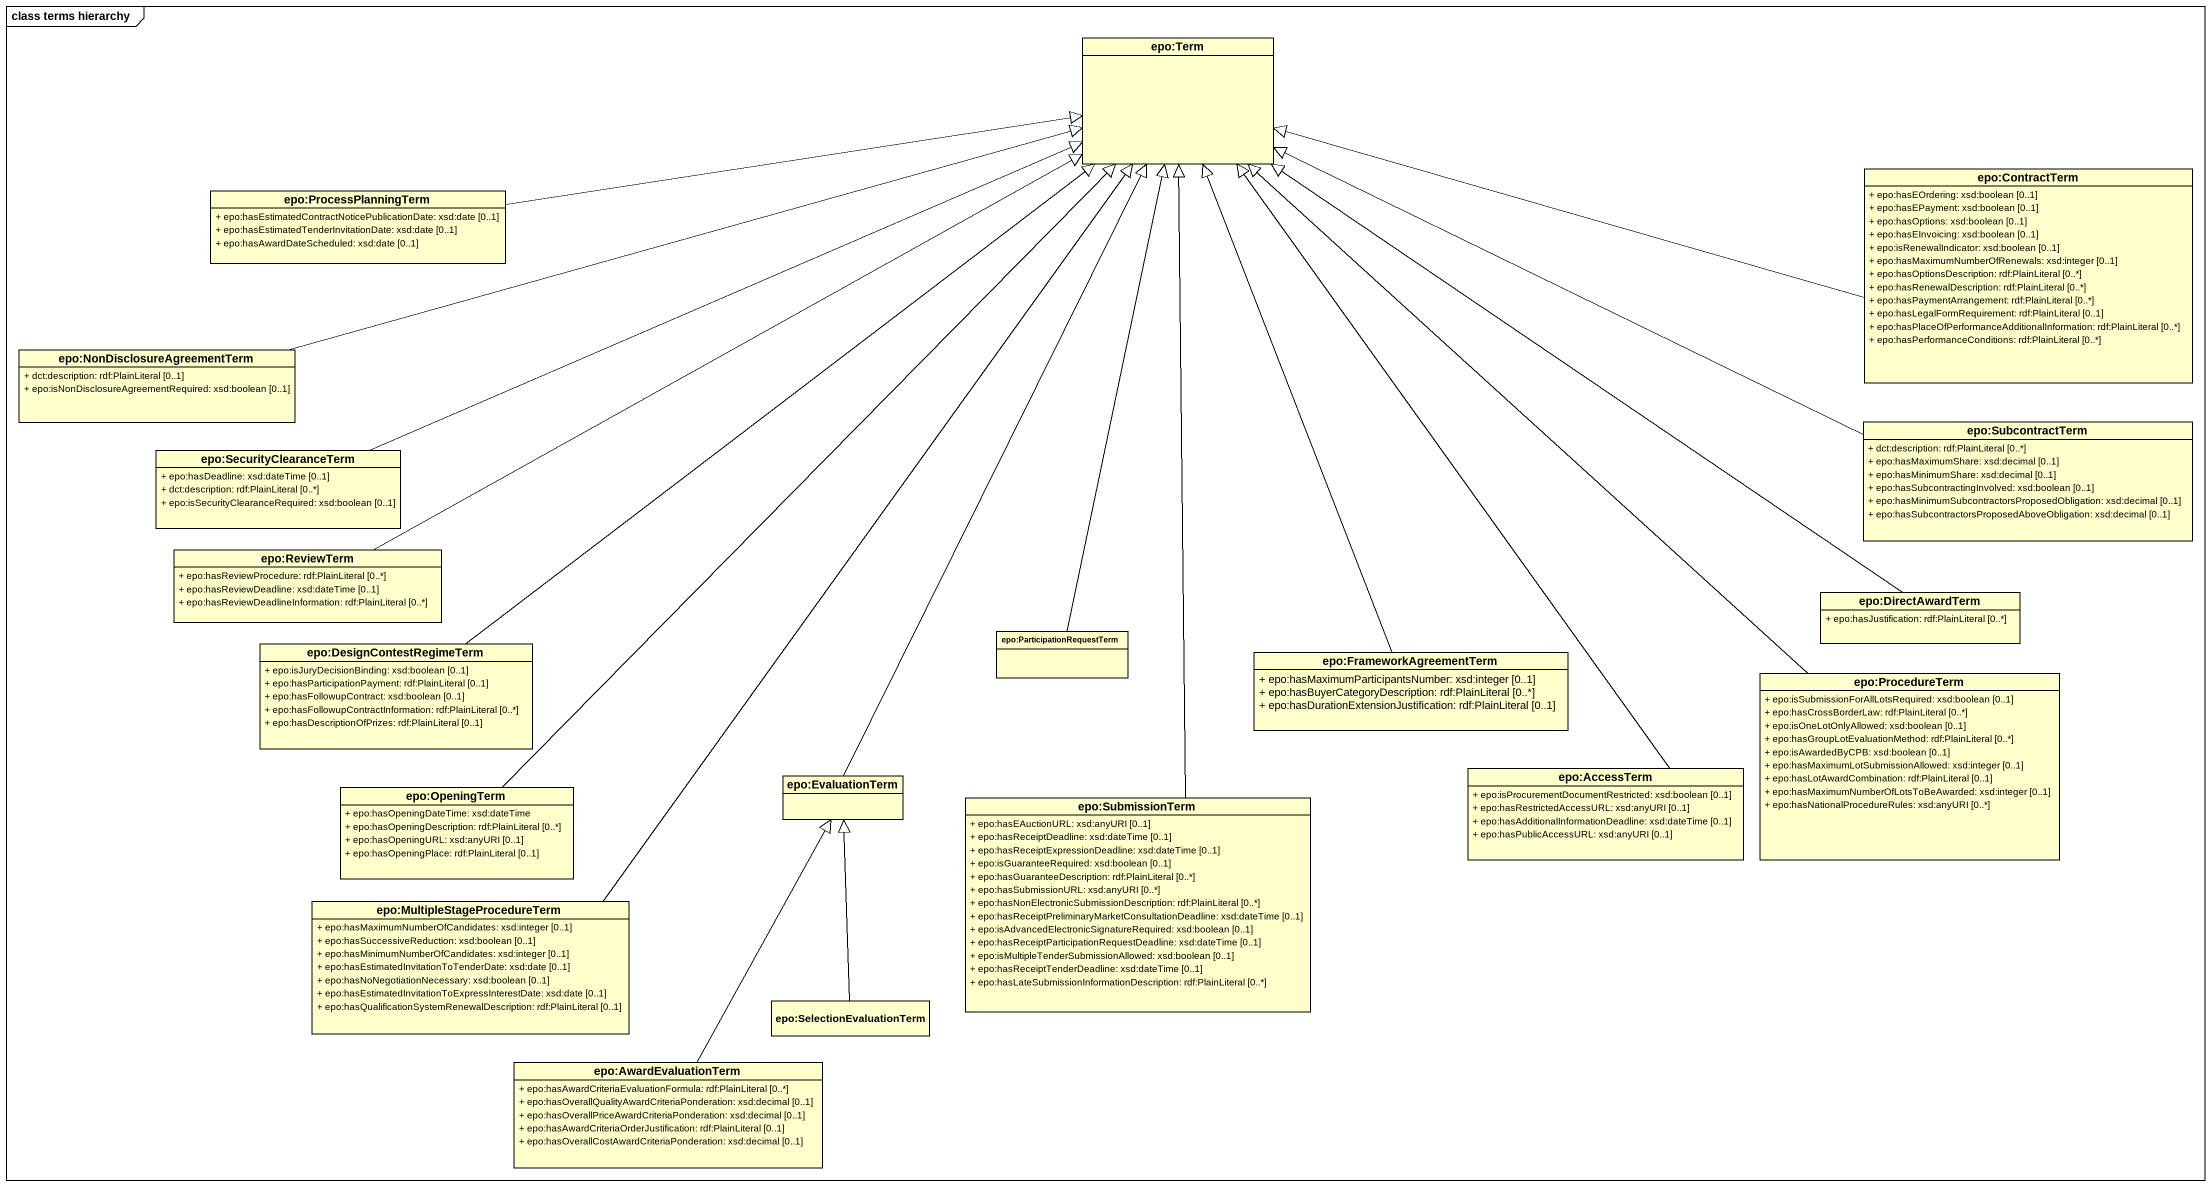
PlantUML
@startuml
mainframe class terms hierarchy
hide circle
hide empty members
skinparam classAttributeIconSize 0
class "epo:Term" as epo_Term
class "epo:ProcessPlanningTerm" as epo_ProcessPlanningTerm {
  + epo:hasEstimatedContractNoticePublicationDate: xsd:date [0..1]
  + epo:hasEstimatedTenderInvitationDate: xsd:date [0..1]
  + epo:hasAwardDateScheduled: xsd:date [0..1]
}
class "epo:ContractTerm" as epo_ContractTerm {
  + epo:hasEOrdering: xsd:boolean [0..1]
  + epo:hasEPayment: xsd:boolean [0..1]
  + epo:hasOptions: xsd:boolean [0..1]
  + epo:hasEInvoicing: xsd:boolean [0..1]
  + epo:isRenewalIndicator: xsd:boolean [0..1]
  + epo:hasMaximumNumberOfRenewals: xsd:integer [0..1]
  + epo:hasOptionsDescription: rdf:PlainLiteral [0..*]
  + epo:hasRenewalDescription: rdf:PlainLiteral [0..*]
  + epo:hasPaymentArrangement: rdf:PlainLiteral [0..*]
  + epo:hasLegalFormRequirement: rdf:PlainLiteral [0..1]
  + epo:hasPlaceOfPerformanceAdditionalInformation: rdf:PlainLiteral [0..*]
  + epo:hasPerformanceConditions: rdf:PlainLiteral [0..*]
}
class "epo:NonDisclosureAgreementTerm" as epo_NonDisclosureAgreementTe {
  + dct:description: rdf:PlainLiteral [0..1]
  + epo:isNonDisclosureAgreementRequired: xsd:boolean [0..1]
}
class "epo:SubcontractTerm" as epo_SubcontractTerm {
  + dct:description: rdf:PlainLiteral [0..*]
  + epo:hasMaximumShare: xsd:decimal [0..1]
  + epo:hasMinimumShare: xsd:decimal [0..1]
  + epo:hasSubcontractingInvolved: xsd:boolean [0..1]
  + epo:hasMinimumSubcontractorsProposedObligation: xsd:decimal [0..1]
  + epo:hasSubcontractorsProposedAboveObligation: xsd:decimal [0..1]
}
class "epo:SecurityClearanceTerm" as epo_SecurityClearanceTerm {
  + epo:hasDeadline: xsd:dateTime [0..1]
  + dct:description: rdf:PlainLiteral [0..*]
  + epo:isSecurityClearanceRequired: xsd:boolean [0..1]
}
class "epo:ReviewTerm" as epo_ReviewTerm {
  + epo:hasReviewProcedure: rdf:PlainLiteral [0..*]
  + epo:hasReviewDeadline: xsd:dateTime [0..1]
  + epo:hasReviewDeadlineInformation: rdf:PlainLiteral [0..*]
}
class "epo:ParticipationRequestTerm" as epo_ParticipationRequestTerm
class "epo:DirectAwardTerm" as epo_DirectAwardTerm {
  + epo:hasJustification: rdf:PlainLiteral [0..*]
}
class "epo:DesignContestRegimeTerm" as epo_DesignContestRegimeTerm {
  + epo:isJuryDecisionBinding: xsd:boolean [0..1]
  + epo:hasParticipationPayment: rdf:PlainLiteral [0..1]
  + epo:hasFollowupContract: xsd:boolean [0..1]
  + epo:hasFollowupContractInformation: rdf:PlainLiteral [0..*]
  + epo:hasDescriptionOfPrizes: rdf:PlainLiteral [0..1]
}
class "epo:FrameworkAgreementTerm" as epo_FrameworkAgreementTerm {
  + epo:hasMaximumParticipantsNumber: xsd:integer [0..1]
  + epo:hasBuyerCategoryDescription: rdf:PlainLiteral [0..*]
  + epo:hasDurationExtensionJustification: rdf:PlainLiteral [0..1]
}
class "epo:ProcedureTerm" as epo_ProcedureTerm {
  + epo:isSubmissionForAllLotsRequired: xsd:boolean [0..1]
  + epo:hasCrossBorderLaw: rdf:PlainLiteral [0..*]
  + epo:isOneLotOnlyAllowed: xsd:boolean [0..1]
  + epo:hasGroupLotEvaluationMethod: rdf:PlainLiteral [0..*]
  + epo:isAwardedByCPB: xsd:boolean [0..1]
  + epo:hasMaximumLotSubmissionAllowed: xsd:integer [0..1]
  + epo:hasLotAwardCombination: rdf:PlainLiteral [0..1]
  + epo:hasMaximumNumberOfLotsToBeAwarded: xsd:integer [0..1]
  + epo:hasNationalProcedureRules: xsd:anyURI [0..*]
}
class "epo:AccessTerm" as epo_AccessTerm {
  + epo:isProcurementDocumentRestricted: xsd:boolean [0..1]
  + epo:hasRestrictedAccessURL: xsd:anyURI [0..1]
  + epo:hasAdditionalInformationDeadline: xsd:dateTime [0..1]
  + epo:hasPublicAccessURL: xsd:anyURI [0..1]
}
class "epo:OpeningTerm" as epo_OpeningTerm {
  + epo:hasOpeningDateTime: xsd:dateTime
  + epo:hasOpeningDescription: rdf:PlainLiteral [0..*]
  + epo:hasOpeningURL: xsd:anyURI [0..1]
  + epo:hasOpeningPlace: rdf:PlainLiteral [0..1]
}
class "epo:EvaluationTerm" as epo_EvaluationTerm
class "epo:SubmissionTerm" as epo_SubmissionTerm {
  + epo:hasEAuctionURL: xsd:anyURI [0..1]
  + epo:hasReceiptDeadline: xsd:dateTime [0..1]
  + epo:hasReceiptExpressionDeadline: xsd:dateTime [0..1]
  + epo:isGuaranteeRequired: xsd:boolean [0..1]
  + epo:hasGuaranteeDescription: rdf:PlainLiteral [0..*]
  + epo:hasSubmissionURL: xsd:anyURI [0..*]
  + epo:hasNonElectronicSubmissionDescription: rdf:PlainLiteral [0..*]
  + epo:hasReceiptPreliminaryMarketConsultationDeadline: xsd:dateTime [0..1]
  + epo:isAdvancedElectronicSignatureRequired: xsd:boolean [0..1]
  + epo:hasReceiptParticipationRequestDeadline: xsd:dateTime [0..1]
  + epo:isMultipleTenderSubmissionAllowed: xsd:boolean [0..1]
  + epo:hasReceiptTenderDeadline: xsd:dateTime [0..1]
  + epo:hasLateSubmissionInformationDescription: rdf:PlainLiteral [0..*]
}
class "epo:MultipleStageProcedureTerm" as epo_MultipleStageProcedureTe {
  + epo:hasMaximumNumberOfCandidates: xsd:integer [0..1]
  + epo:hasSuccessiveReduction: xsd:boolean [0..1]
  + epo:hasMinimumNumberOfCandidates: xsd:integer [0..1]
  + epo:hasEstimatedInvitationToTenderDate: xsd:date [0..1]
  + epo:hasNoNegotiationNecessary: xsd:boolean [0..1]
  + epo:hasEstimatedInvitationToExpressInterestDate: xsd:date [0..1]
  + epo:hasQualificationSystemRenewalDescription: rdf:PlainLiteral [0..1]
}
class "epo:SelectionEvaluationTerm" as epo_SelectionEvaluationTerm
class "epo:AwardEvaluationTerm" as epo_AwardEvaluationTerm {
  + epo:hasAwardCriteriaEvaluationFormula: rdf:PlainLiteral [0..*]
  + epo:hasOverallQualityAwardCriteriaPonderation: xsd:decimal [0..1]
  + epo:hasOverallPriceAwardCriteriaPonderation: xsd:decimal [0..1]
  + epo:hasAwardCriteriaOrderJustification: rdf:PlainLiteral [0..1]
  + epo:hasOverallCostAwardCriteriaPonderation: xsd:decimal [0..1]
}
epo_ProcessPlanningTerm -right-|> epo_Term
epo_ContractTerm -left-|> epo_Term
epo_NonDisclosureAgreementTe -right-|> epo_Term
epo_SubcontractTerm -left-|> epo_Term
epo_SecurityClearanceTerm -right-|> epo_Term
epo_ReviewTerm -right-|> epo_Term
epo_ParticipationRequestTerm -up-|> epo_Term
epo_DirectAwardTerm -up-|> epo_Term
epo_DesignContestRegimeTerm -up-|> epo_Term
epo_FrameworkAgreementTerm -up-|> epo_Term
epo_ProcedureTerm -up-|> epo_Term
epo_AccessTerm -up-|> epo_Term
epo_OpeningTerm -up-|> epo_Term
epo_EvaluationTerm -up-|> epo_Term
epo_SubmissionTerm -up-|> epo_Term
epo_MultipleStageProcedureTe -up-|> epo_Term
epo_SelectionEvaluationTerm -up-|> epo_EvaluationTerm
epo_AwardEvaluationTerm -up-|> epo_EvaluationTerm
@enduml
